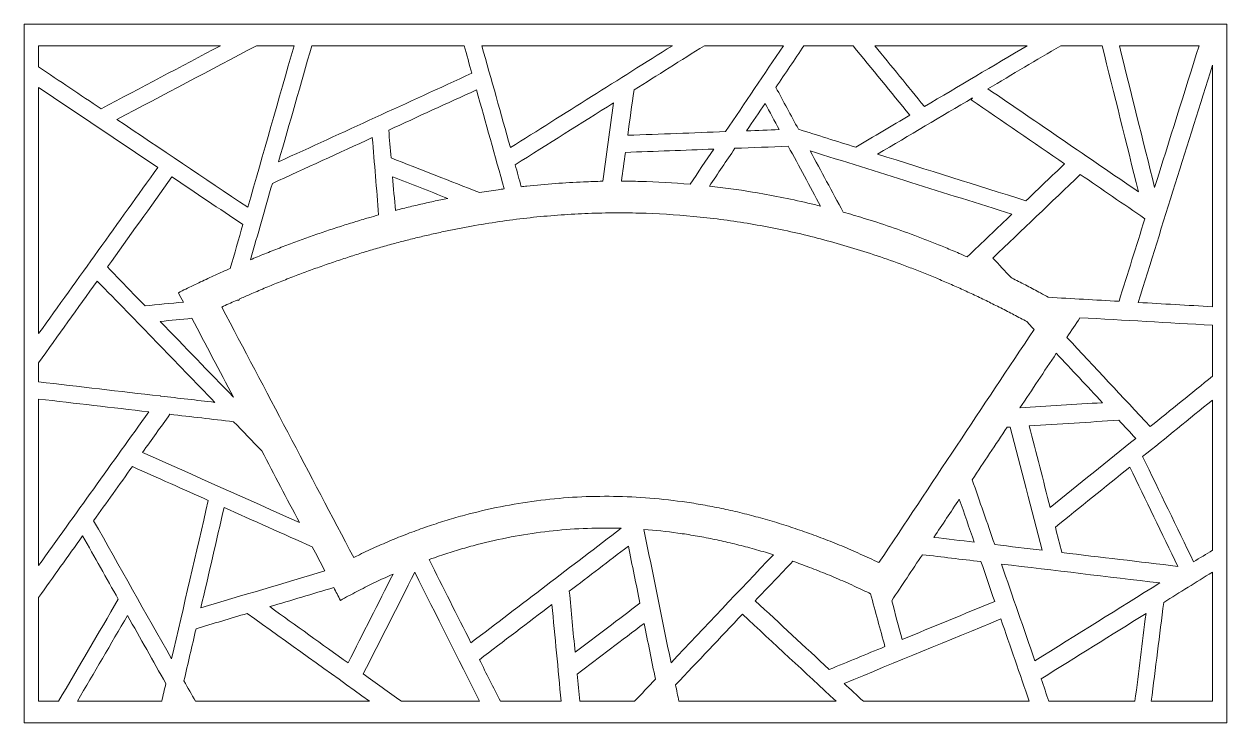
# Model space of a CAD drawing. Header units: centimetres. Extents: x 8.9 to 27.5, y -9.5 to -4.3.
# Drawn here: x 18.47 to 27.5, y -9.5 to -4.25 of the extents above; entities that cross this region are included whole.
import ezdxf

# ---------------------------------------------------------------- set-up
doc = ezdxf.new("R2010")
doc.units = ezdxf.units.CM
doc.header["$MEASUREMENT"] = 0
doc.layers.add('layer 1', color=7, linetype='Continuous')

msp = doc.modelspace()

# ---------------------------------------------------------------- linework, layer by layer
at = {"layer": 'layer 1', "color": 250, "lineweight": 9}
msp.add_open_spline([(27.49999, -4.25301), (24.48909, -4.25301), (21.47814, -4.25301), (18.46719, -4.25301), (18.46719, -4.25301), (18.46719, -6.002), (18.46719, -7.75098), (18.46719, -9.5), (18.46719, -9.5), (21.47814, -9.5), (24.48909, -9.5), (27.49999, -9.5), (27.49999, -9.5), (27.49999, -7.75098), (27.49999, -6.002), (27.49999, -4.25301)], degree=3, knots=[0, 0, 0, 0, 0.2, 0.2, 0.2, 0.2, 0.4, 0.4, 0.4, 0.4, 0.6, 0.6, 0.6, 0.6, 1, 1, 1, 1], dxfattribs=at)
at = {"layer": 'layer 1', "color": 7, "lineweight": 9}
for points, knots in [([(19.04572, -4.88939), (18.88943, -4.78447), (18.73314, -4.67954), (18.57681, -4.57462), (18.57681, -4.57462), (18.57681, -4.52154), (18.57681, -4.46846), (18.57681, -4.41539), (18.57681, -4.41539), (19.03216, -4.41539), (19.48751, -4.41539), (19.94287, -4.41539), (19.94287, -4.41539), (19.64381, -4.57338), (19.34478, -4.73139), (19.04572, -4.88939)], [0, 0, 0, 0, 0.2, 0.2, 0.2, 0.2, 0.4, 0.4, 0.4, 0.4, 0.6, 0.6, 0.6, 0.6, 1, 1, 1, 1]), ([(20.21288, -4.41539), (20.30691, -4.41539), (20.40093, -4.41539), (20.49497, -4.41539), (20.49497, -4.41539), (20.37904, -4.81987), (20.26314, -5.22435), (20.14722, -5.62885), (20.14722, -5.62885), (19.81972, -5.40899), (19.49218, -5.18907), (19.16468, -4.96922), (19.16468, -4.96922), (19.51408, -4.78462), (19.86349, -4.60002), (20.21288, -4.41539)], [0, 0, 0, 0, 0.2, 0.2, 0.2, 0.2, 0.4, 0.4, 0.4, 0.4, 0.6, 0.6, 0.6, 0.6, 1, 1, 1, 1]), ([(21.77229, -4.41539), (21.79152, -4.48428), (21.81077, -4.55318), (21.83004, -4.62209), (21.83004, -4.62209), (21.34609, -4.8439), (20.86215, -5.0657), (20.3782, -5.28751), (20.3782, -5.28751), (20.46149, -4.99678), (20.5448, -4.70608), (20.6281, -4.41539), (20.6281, -4.41539), (21.00949, -4.41539), (21.39088, -4.41539), (21.77229, -4.41539)], [0, 0, 0, 0, 0.2, 0.2, 0.2, 0.2, 0.4, 0.4, 0.4, 0.4, 0.6, 0.6, 0.6, 0.6, 1, 1, 1, 1]), ([(23.33557, -4.41539), (22.93004, -4.67053), (22.52446, -4.92566), (22.11894, -5.18081), (22.11894, -5.18081), (22.04768, -4.92566), (21.97638, -4.67053), (21.90512, -4.41539), (21.90512, -4.41539), (22.38193, -4.41539), (22.85875, -4.41539), (23.33557, -4.41539)], [0, 0, 0, 0, 0.25, 0.25, 0.25, 0.25, 0.5, 0.5, 0.5, 0.5, 1, 1, 1, 1]), ([(24.16956, -4.41539), (24.02464, -4.63049), (23.87974, -4.84557), (23.73482, -5.06067), (23.73482, -5.06067), (23.49005, -5.06983), (23.24529, -5.079), (23.00052, -5.08816), (23.00052, -5.08816), (23.01615, -4.97473), (23.03178, -4.86127), (23.04742, -4.74786), (23.04742, -4.74786), (23.22358, -4.63704), (23.39973, -4.52622), (23.57588, -4.41539), (23.57588, -4.41539), (23.77379, -4.41539), (23.97166, -4.41539), (24.16956, -4.41539)], [0, 0, 0, 0, 0.1666667, 0.1666667, 0.1666667, 0.1666667, 0.3333333, 0.3333333, 0.3333333, 0.3333333, 0.5, 0.5, 0.5, 0.5, 0.6666667, 0.6666667, 0.6666667, 0.6666667, 1, 1, 1, 1]), ([(25.11859, -4.9373), (24.98319, -5.01744), (24.84773, -5.09761), (24.71232, -5.17773), (24.71232, -5.17773), (24.56893, -5.13268), (24.42558, -5.08759), (24.2822, -5.04255), (24.2822, -5.04255), (24.22573, -4.93796), (24.16923, -4.83333), (24.11275, -4.7287), (24.11275, -4.7287), (24.1831, -4.62428), (24.25346, -4.51981), (24.32382, -4.41539), (24.32382, -4.41539), (24.44677, -4.41539), (24.56975, -4.41539), (24.69272, -4.41539), (24.69272, -4.41539), (24.83467, -4.58936), (24.97665, -4.76332), (25.11859, -4.9373)], [0, 0, 0, 0, 0.1428571, 0.1428571, 0.1428571, 0.1428571, 0.2857143, 0.2857143, 0.2857143, 0.2857143, 0.4285714, 0.4285714, 0.4285714, 0.4285714, 0.5714286, 0.5714286, 0.5714286, 0.5714286, 0.7142857, 0.7142857, 0.7142857, 0.7142857, 1, 1, 1, 1]), ([(24.8554, -4.41539), (25.23715, -4.41539), (25.61891, -4.41539), (26.00066, -4.41539), (26.00066, -4.41539), (25.74322, -4.56773), (25.48576, -4.72007), (25.22832, -4.87238), (25.22832, -4.87238), (25.104, -4.72007), (24.97971, -4.56773), (24.8554, -4.41539)], [0, 0, 0, 0, 0.25, 0.25, 0.25, 0.25, 0.5, 0.5, 0.5, 0.5, 1, 1, 1, 1]), ([(26.83577, -5.51233), (26.4589, -5.25456), (26.08201, -4.99678), (25.70514, -4.73898), (25.70514, -4.73898), (25.88745, -4.63111), (26.06973, -4.52325), (26.25204, -4.41539), (26.25204, -4.41539), (26.35552, -4.41539), (26.45904, -4.41539), (26.56255, -4.41539), (26.56255, -4.41539), (26.65362, -4.78102), (26.74467, -5.14669), (26.83577, -5.51233)], [0, 0, 0, 0, 0.2, 0.2, 0.2, 0.2, 0.4, 0.4, 0.4, 0.4, 0.6, 0.6, 0.6, 0.6, 1, 1, 1, 1]), ([(26.69198, -4.41539), (26.8915, -4.41539), (27.09102, -4.41539), (27.29054, -4.41539), (27.29054, -4.41539), (27.17941, -4.77028), (27.06829, -5.12522), (26.95712, -5.48011), (26.95712, -5.48011), (26.86877, -5.12522), (26.78038, -4.77028), (26.69198, -4.41539)], [0, 0, 0, 0, 0.25, 0.25, 0.25, 0.25, 0.5, 0.5, 0.5, 0.5, 1, 1, 1, 1]), ([(27.3904, -6.3748), (27.20464, -6.36414), (27.01884, -6.35348), (26.83307, -6.34283), (26.83307, -6.34283), (27.01884, -5.74945), (27.20464, -5.15612), (27.3904, -4.56279), (27.3904, -4.56279), (27.3904, -5.1668), (27.3904, -5.7708), (27.3904, -6.3748)], [0, 0, 0, 0, 0.25, 0.25, 0.25, 0.25, 0.5, 0.5, 0.5, 0.5, 1, 1, 1, 1]), ([(18.57681, -4.72875), (18.87502, -4.92897), (19.17327, -5.12917), (19.47149, -5.32938), (19.47149, -5.32938), (19.17327, -5.74538), (18.87502, -6.16134), (18.57681, -6.5773), (18.57681, -6.5773), (18.57681, -5.96112), (18.57681, -5.34496), (18.57681, -4.72875)], [0, 0, 0, 0, 0.25, 0.25, 0.25, 0.25, 0.5, 0.5, 0.5, 0.5, 1, 1, 1, 1]), ([(21.88791, -5.51826), (21.66625, -5.43135), (21.44463, -5.34442), (21.22301, -5.2575), (21.22301, -5.2575), (21.21725, -5.18798), (21.21153, -5.11847), (21.20577, -5.04895), (21.20577, -5.04895), (21.42548, -4.94829), (21.64519, -4.84759), (21.8649, -4.74691), (21.8649, -4.74691), (21.93414, -4.9948), (22.0034, -5.24273), (22.07265, -5.49065), (22.07265, -5.49065), (22.05771, -5.49268), (22.04275, -5.49472), (22.02782, -5.49687), (22.02782, -5.49687), (21.98111, -5.50353), (21.93446, -5.51066), (21.88791, -5.51826)], [0, 0, 0, 0, 0.1428571, 0.1428571, 0.1428571, 0.1428571, 0.2857143, 0.2857143, 0.2857143, 0.2857143, 0.4285714, 0.4285714, 0.4285714, 0.4285714, 0.5714286, 0.5714286, 0.5714286, 0.5714286, 0.7142857, 0.7142857, 0.7142857, 0.7142857, 1, 1, 1, 1]), ([(22.20101, -5.47456), (22.18564, -5.41951), (22.17023, -5.36446), (22.15488, -5.3094), (22.15488, -5.3094), (22.40104, -5.15452), (22.64721, -4.99965), (22.8934, -4.84474), (22.8934, -4.84474), (22.86636, -5.04095), (22.83927, -5.23715), (22.81223, -5.43335), (22.81223, -5.43335), (22.76443, -5.43427), (22.71665, -5.43572), (22.66888, -5.43775), (22.66888, -5.43775), (22.59788, -5.44069), (22.52695, -5.44488), (22.45612, -5.45022), (22.45612, -5.45022), (22.3845, -5.45564), (22.31298, -5.46225), (22.2416, -5.47001), (22.2416, -5.47001), (22.22805, -5.47148), (22.21451, -5.47301), (22.20101, -5.47456)], [0, 0, 0, 0, 0.125, 0.125, 0.125, 0.125, 0.25, 0.25, 0.25, 0.25, 0.375, 0.375, 0.375, 0.375, 0.5, 0.5, 0.5, 0.5, 0.625, 0.625, 0.625, 0.625, 0.75, 0.75, 0.75, 0.75, 1, 1, 1, 1]), ([(24.03205, -4.84847), (24.0675, -4.91417), (24.10301, -4.97988), (24.13847, -5.04554), (24.13847, -5.04554), (24.05667, -5.0486), (23.97489, -5.05168), (23.89309, -5.05474), (23.89309, -5.05474), (23.9394, -4.986), (23.98574, -4.91723), (24.03205, -4.84847)], [0, 0, 0, 0, 0.25, 0.25, 0.25, 0.25, 0.5, 0.5, 0.5, 0.5, 1, 1, 1, 1]), ([(26.28115, -5.30182), (26.1844, -5.39443), (26.08764, -5.487), (25.99087, -5.57956), (25.99087, -5.57956), (25.61939, -5.46282), (25.24793, -5.34606), (24.87645, -5.22934), (24.87645, -5.22934), (25.11449, -5.08849), (25.35251, -4.94766), (25.59051, -4.80681), (25.59051, -4.80681), (25.58691, -4.81187), (25.58335, -4.81697), (25.57977, -4.82203), (25.57977, -4.82203), (25.81354, -4.98199), (26.04737, -5.14193), (26.28115, -5.30182)], [0, 0, 0, 0, 0.1666667, 0.1666667, 0.1666667, 0.1666667, 0.3333333, 0.3333333, 0.3333333, 0.3333333, 0.5, 0.5, 0.5, 0.5, 0.6666667, 0.6666667, 0.6666667, 0.6666667, 1, 1, 1, 1]), ([(20.16774, -6.02193), (20.22241, -5.83116), (20.27708, -5.64035), (20.33177, -5.44956), (20.33177, -5.44956), (20.58188, -5.33493), (20.832, -5.22028), (21.0821, -5.10566), (21.0821, -5.10566), (21.0981, -5.29909), (21.11406, -5.49252), (21.13003, -5.68598), (21.13003, -5.68598), (21.10471, -5.69302), (21.07944, -5.7002), (21.05421, -5.7075), (21.05421, -5.7075), (21.01773, -5.71806), (20.98134, -5.72889), (20.94501, -5.74), (20.94501, -5.74), (20.90867, -5.75112), (20.87246, -5.76251), (20.83631, -5.77412), (20.83631, -5.77412), (20.79971, -5.78589), (20.76319, -5.79794), (20.72676, -5.81026), (20.72676, -5.81026), (20.69035, -5.82257), (20.65401, -5.8351), (20.61777, -5.84795), (20.61777, -5.84795), (20.58108, -5.86093), (20.54444, -5.87419), (20.50792, -5.88771), (20.50792, -5.88771), (20.47139, -5.90122), (20.43496, -5.91497), (20.39863, -5.92899), (20.39863, -5.92899), (20.36182, -5.94321), (20.32509, -5.95768), (20.28846, -5.97239), (20.28846, -5.97239), (20.25184, -5.98708), (20.21532, -6.00207), (20.17889, -6.01729), (20.17889, -6.01729), (20.17519, -6.01882), (20.17146, -6.02037), (20.16774, -6.02193)], [0, 0, 0, 0, 0.0714286, 0.0714286, 0.0714286, 0.0714286, 0.1428571, 0.1428571, 0.1428571, 0.1428571, 0.2142857, 0.2142857, 0.2142857, 0.2142857, 0.2857143, 0.2857143, 0.2857143, 0.2857143, 0.3571429, 0.3571429, 0.3571429, 0.3571429, 0.4285714, 0.4285714, 0.4285714, 0.4285714, 0.5, 0.5, 0.5, 0.5, 0.5714286, 0.5714286, 0.5714286, 0.5714286, 0.6428571, 0.6428571, 0.6428571, 0.6428571, 0.7142857, 0.7142857, 0.7142857, 0.7142857, 0.7857143, 0.7857143, 0.7857143, 0.7857143, 0.8571429, 0.8571429, 0.8571429, 0.8571429, 1, 1, 1, 1]), ([(22.95306, -5.43224), (22.96299, -5.36035), (22.97287, -5.2885), (22.98278, -5.21663), (22.98278, -5.21663), (23.20402, -5.20837), (23.42528, -5.20004), (23.64652, -5.19177), (23.64652, -5.19177), (23.58729, -5.27965), (23.52808, -5.36753), (23.46889, -5.45542), (23.46889, -5.45542), (23.34405, -5.44458), (23.21896, -5.43754), (23.09371, -5.43427), (23.09371, -5.43427), (23.04686, -5.43307), (22.99995, -5.43239), (22.95306, -5.43224)], [0, 0, 0, 0, 0.1666667, 0.1666667, 0.1666667, 0.1666667, 0.3333333, 0.3333333, 0.3333333, 0.3333333, 0.5, 0.5, 0.5, 0.5, 0.6666667, 0.6666667, 0.6666667, 0.6666667, 1, 1, 1, 1]), ([(23.61355, -5.46975), (23.67728, -5.3751), (23.74103, -5.2805), (23.80476, -5.18584), (23.80476, -5.18584), (23.93856, -5.18085), (24.07234, -5.17584), (24.20611, -5.17081), (24.20611, -5.17081), (24.28699, -5.32064), (24.36788, -5.47041), (24.44876, -5.62019), (24.44876, -5.62019), (24.41709, -5.61226), (24.38534, -5.60456), (24.35353, -5.5971), (24.35353, -5.5971), (24.28419, -5.58086), (24.21458, -5.56577), (24.14469, -5.55187), (24.14469, -5.55187), (24.0754, -5.53807), (24.00581, -5.52542), (23.93604, -5.51398), (23.93604, -5.51398), (23.82893, -5.4964), (23.72141, -5.48166), (23.61355, -5.46975)], [0, 0, 0, 0, 0.125, 0.125, 0.125, 0.125, 0.25, 0.25, 0.25, 0.25, 0.375, 0.375, 0.375, 0.375, 0.5, 0.5, 0.5, 0.5, 0.625, 0.625, 0.625, 0.625, 0.75, 0.75, 0.75, 0.75, 1, 1, 1, 1]), ([(24.6184, -5.66516), (24.5354, -5.51146), (24.45241, -5.35778), (24.36941, -5.20406), (24.36941, -5.20406), (24.87475, -5.36287), (25.38005, -5.52169), (25.88538, -5.6805), (25.88538, -5.6805), (25.77362, -5.78742), (25.66189, -5.8943), (25.55013, -6.0012), (25.55013, -6.0012), (25.52974, -5.99218), (25.50929, -5.98322), (25.48877, -5.97435), (25.48877, -5.97435), (25.45483, -5.95971), (25.42076, -5.94528), (25.38656, -5.93114), (25.38656, -5.93114), (25.35239, -5.91701), (25.31811, -5.90316), (25.28374, -5.88957), (25.28374, -5.88957), (25.24965, -5.87609), (25.21547, -5.86284), (25.18119, -5.8499), (25.18119, -5.8499), (25.11265, -5.82406), (25.04372, -5.79928), (24.97437, -5.77562), (24.97437, -5.77562), (24.90614, -5.75232), (24.83755, -5.73016), (24.76861, -5.7091), (24.76861, -5.7091), (24.71872, -5.69385), (24.66864, -5.67923), (24.6184, -5.66516)], [0, 0, 0, 0, 0.0909091, 0.0909091, 0.0909091, 0.0909091, 0.1818182, 0.1818182, 0.1818182, 0.1818182, 0.2727273, 0.2727273, 0.2727273, 0.2727273, 0.3636364, 0.3636364, 0.3636364, 0.3636364, 0.4545455, 0.4545455, 0.4545455, 0.4545455, 0.5454545, 0.5454545, 0.5454545, 0.5454545, 0.6363636, 0.6363636, 0.6363636, 0.6363636, 0.7272727, 0.7272727, 0.7272727, 0.7272727, 0.8181818, 0.8181818, 0.8181818, 0.8181818, 1, 1, 1, 1]), ([(19.66346, -6.34051), (19.56751, -6.3498), (19.47154, -6.35908), (19.37561, -6.3684), (19.37561, -6.3684), (19.28146, -6.27117), (19.18732, -6.17394), (19.09314, -6.07672), (19.09314, -6.07672), (19.25472, -5.8514), (19.41625, -5.62607), (19.57779, -5.40073), (19.57779, -5.40073), (19.75526, -5.51988), (19.9327, -5.63901), (20.11019, -5.75812), (20.11019, -5.75812), (20.07873, -5.86781), (20.04731, -5.9775), (20.01589, -6.08719), (20.01589, -6.08719), (19.99672, -6.09564), (19.97761, -6.10415), (19.95852, -6.11272), (19.95852, -6.11272), (19.92146, -6.12938), (19.88451, -6.14626), (19.8477, -6.16337), (19.8477, -6.16337), (19.82928, -6.17193), (19.81089, -6.18053), (19.79252, -6.18921), (19.79252, -6.18921), (19.77404, -6.19796), (19.75556, -6.20677), (19.73711, -6.21564), (19.73711, -6.21564), (19.71869, -6.22451), (19.70028, -6.2334), (19.68188, -6.24239), (19.68188, -6.24239), (19.66336, -6.25143), (19.64486, -6.26051), (19.62641, -6.26967), (19.62641, -6.26967), (19.62632, -6.26967), (19.62622, -6.26967), (19.62613, -6.26967), (19.62613, -6.26967), (19.6386, -6.29327), (19.65103, -6.31688), (19.66346, -6.34051)], [0, 0, 0, 0, 0.0714286, 0.0714286, 0.0714286, 0.0714286, 0.1428571, 0.1428571, 0.1428571, 0.1428571, 0.2142857, 0.2142857, 0.2142857, 0.2142857, 0.2857143, 0.2857143, 0.2857143, 0.2857143, 0.3571429, 0.3571429, 0.3571429, 0.3571429, 0.4285714, 0.4285714, 0.4285714, 0.4285714, 0.5, 0.5, 0.5, 0.5, 0.5714286, 0.5714286, 0.5714286, 0.5714286, 0.6428571, 0.6428571, 0.6428571, 0.6428571, 0.7142857, 0.7142857, 0.7142857, 0.7142857, 0.7857143, 0.7857143, 0.7857143, 0.7857143, 0.8571429, 0.8571429, 0.8571429, 0.8571429, 1, 1, 1, 1]), ([(21.25559, -5.65222), (21.24864, -5.56799), (21.2417, -5.48373), (21.23474, -5.39949), (21.23474, -5.39949), (21.37267, -5.45363), (21.51062, -5.50772), (21.64858, -5.56182), (21.64858, -5.56182), (21.63105, -5.56535), (21.61353, -5.56891), (21.59603, -5.57253), (21.59603, -5.57253), (21.56004, -5.58006), (21.5241, -5.58782), (21.48817, -5.5959), (21.48817, -5.5959), (21.45193, -5.60406), (21.41575, -5.61244), (21.37965, -5.62115), (21.37965, -5.62115), (21.34353, -5.62986), (21.30746, -5.63885), (21.27149, -5.64809), (21.27149, -5.64809), (21.2662, -5.64946), (21.2609, -5.65083), (21.25559, -5.65222)], [0, 0, 0, 0, 0.125, 0.125, 0.125, 0.125, 0.25, 0.25, 0.25, 0.25, 0.375, 0.375, 0.375, 0.375, 0.5, 0.5, 0.5, 0.5, 0.625, 0.625, 0.625, 0.625, 0.75, 0.75, 0.75, 0.75, 1, 1, 1, 1]), ([(25.87866, -6.15638), (25.83317, -6.10769), (25.78768, -6.05899), (25.7422, -6.01028), (25.7422, -6.01028), (25.961, -5.80093), (26.17984, -5.59159), (26.39868, -5.38221), (26.39868, -5.38221), (26.5604, -5.49287), (26.72215, -5.60352), (26.88386, -5.71413), (26.88386, -5.71413), (26.81911, -5.92095), (26.75435, -6.12776), (26.6896, -6.33455), (26.6896, -6.33455), (26.51259, -6.32439), (26.33557, -6.31424), (26.15857, -6.30405), (26.15857, -6.30405), (26.13917, -6.29334), (26.11976, -6.28268), (26.10027, -6.27212), (26.10027, -6.27212), (26.06666, -6.25388), (26.03292, -6.23588), (25.99905, -6.21815), (25.99905, -6.21815), (25.96517, -6.20043), (25.93118, -6.18292), (25.89706, -6.16567), (25.89706, -6.16567), (25.89092, -6.16255), (25.8848, -6.15951), (25.87866, -6.15638)], [0, 0, 0, 0, 0.1, 0.1, 0.1, 0.1, 0.2, 0.2, 0.2, 0.2, 0.3, 0.3, 0.3, 0.3, 0.4, 0.4, 0.4, 0.4, 0.5, 0.5, 0.5, 0.5, 0.6, 0.6, 0.6, 0.6, 0.7, 0.7, 0.7, 0.7, 0.8, 0.8, 0.8, 0.8, 1, 1, 1, 1]), ([(20.06762, -6.32481), (20.07172, -6.32601), (20.07582, -6.32721), (20.07993, -6.32841), (20.07993, -6.32841), (20.0809, -6.32493), (20.08191, -6.32149), (20.08288, -6.31801), (20.08288, -6.31801), (20.10958, -6.30615), (20.1363, -6.29441), (20.16308, -6.28278), (20.16308, -6.28278), (20.19883, -6.26727), (20.23469, -6.25206), (20.27063, -6.23703), (20.27063, -6.23703), (20.30607, -6.22222), (20.3416, -6.20766), (20.37724, -6.19339), (20.37724, -6.19339), (20.41282, -6.17906), (20.44856, -6.16501), (20.48436, -6.15118), (20.48436, -6.15118), (20.51968, -6.13758), (20.55505, -6.12421), (20.59054, -6.11107), (20.59054, -6.11107), (20.62601, -6.09795), (20.66159, -6.0851), (20.69724, -6.07246), (20.69724, -6.07246), (20.7324, -6.05999), (20.76766, -6.04784), (20.80299, -6.03586), (20.80299, -6.03586), (20.83835, -6.02393), (20.87377, -6.01226), (20.90928, -6.00082), (20.90928, -6.00082), (20.94431, -5.98955), (20.97946, -5.97853), (21.01464, -5.96775), (21.01464, -5.96775), (21.04985, -5.95698), (21.0851, -5.94648), (21.12046, -5.93624), (21.12046, -5.93624), (21.1554, -5.92613), (21.19038, -5.91628), (21.22546, -5.90669), (21.22546, -5.90669), (21.2605, -5.89711), (21.29564, -5.88777), (21.33084, -5.87872), (21.33084, -5.87872), (21.36563, -5.86979), (21.40051, -5.8611), (21.43543, -5.85267), (21.43543, -5.85267), (21.47035, -5.84427), (21.50535, -5.83613), (21.54039, -5.82829), (21.54039, -5.82829), (21.57508, -5.82043), (21.60979, -5.81295), (21.6446, -5.8057), (21.6446, -5.8057), (21.67936, -5.79845), (21.71423, -5.79149), (21.74913, -5.7848), (21.74913, -5.7848), (21.78369, -5.77817), (21.8183, -5.77183), (21.85297, -5.76574), (21.85297, -5.76574), (21.92225, -5.75358), (21.99172, -5.74256), (22.06136, -5.73265), (22.06136, -5.73265), (22.12989, -5.72291), (22.19858, -5.71429), (22.26739, -5.70676), (22.26739, -5.70676), (22.33618, -5.69926), (22.40507, -5.6929), (22.47405, -5.68768), (22.47405, -5.68768), (22.54223, -5.68253), (22.61052, -5.67855), (22.67884, -5.67566), (22.67884, -5.67566), (22.74715, -5.67283), (22.8155, -5.67109), (22.88384, -5.67055), (22.88384, -5.67055), (22.95176, -5.67001), (23.01966, -5.6706), (23.08753, -5.67234), (23.08753, -5.67234), (23.22313, -5.67587), (23.35852, -5.68403), (23.49355, -5.69679), (23.49355, -5.69679), (23.62876, -5.70961), (23.76346, -5.72701), (23.89749, -5.74899), (23.89749, -5.74899), (23.9646, -5.75998), (24.03151, -5.77214), (24.09821, -5.78544), (24.09821, -5.78544), (24.16546, -5.79881), (24.23245, -5.81333), (24.29919, -5.829), (24.29919, -5.829), (24.366, -5.84463), (24.4325, -5.86141), (24.49871, -5.87925), (24.49871, -5.87925), (24.56582, -5.89736), (24.63257, -5.91655), (24.69902, -5.93683), (24.69902, -5.93683), (24.76551, -5.95714), (24.83164, -5.97856), (24.89742, -6.00099), (24.89742, -6.00099), (24.96437, -6.02384), (25.03092, -6.04777), (25.09708, -6.07272), (25.09708, -6.07272), (25.13023, -6.08521), (25.16323, -6.09799), (25.19611, -6.11101), (25.19611, -6.11101), (25.22936, -6.12416), (25.26249, -6.13758), (25.29553, -6.15123), (25.29553, -6.15123), (25.32857, -6.1649), (25.36152, -6.17881), (25.39435, -6.19299), (25.39435, -6.19299), (25.42754, -6.20735), (25.4606, -6.22192), (25.49355, -6.23679), (25.49355, -6.23679), (25.52656, -6.2516), (25.55942, -6.2667), (25.59216, -6.28207), (25.59216, -6.28207), (25.62529, -6.2976), (25.65833, -6.31335), (25.69125, -6.3294), (25.69125, -6.3294), (25.72413, -6.34542), (25.75694, -6.36169), (25.78962, -6.37823), (25.78962, -6.37823), (25.82271, -6.39494), (25.85569, -6.41189), (25.88852, -6.42911), (25.88852, -6.42911), (25.92137, -6.44634), (25.95411, -6.46377), (25.9867, -6.48143), (25.9867, -6.48143), (25.99002, -6.48326), (25.99338, -6.4851), (25.99672, -6.48689), (25.99672, -6.48689), (26.01501, -6.50647), (26.03334, -6.5261), (26.05165, -6.54572), (26.05165, -6.54572), (25.66342, -7.12933), (25.27516, -7.71297), (24.88694, -8.29661), (24.88694, -8.29661), (24.88084, -8.29367), (24.87471, -8.2908), (24.86861, -8.2879), (24.86861, -8.2879), (24.84545, -8.27693), (24.82225, -8.26611), (24.799, -8.25545), (24.799, -8.25545), (24.7757, -8.24479), (24.75233, -8.23427), (24.72891, -8.22391), (24.72891, -8.22391), (24.70582, -8.2137), (24.6826, -8.2036), (24.65935, -8.19368), (24.65935, -8.19368), (24.63612, -8.18374), (24.61279, -8.17398), (24.58938, -8.16433), (24.58938, -8.16433), (24.56629, -8.15487), (24.54311, -8.14552), (24.51989, -8.1363), (24.51989, -8.1363), (24.49666, -8.12714), (24.47334, -8.11808), (24.44999, -8.10923), (24.44999, -8.10923), (24.42691, -8.10045), (24.40377, -8.09186), (24.38056, -8.0834), (24.38056, -8.0834), (24.35734, -8.07495), (24.33406, -8.06662), (24.31076, -8.0585), (24.31076, -8.0585), (24.2877, -8.05049), (24.26457, -8.04259), (24.24139, -8.03491), (24.24139, -8.03491), (24.21821, -8.0272), (24.19496, -8.01966), (24.17166, -8.01228), (24.17166, -8.01228), (24.14859, -8.00498), (24.1255, -7.99785), (24.10235, -7.99091), (24.10235, -7.99091), (24.07919, -7.98396), (24.05597, -7.97712), (24.03271, -7.97053), (24.03271, -7.97053), (24.00967, -7.96394), (23.98661, -7.9576), (23.96348, -7.95137), (23.96348, -7.95137), (23.91721, -7.93897), (23.87075, -7.92722), (23.82411, -7.91621), (23.82411, -7.91621), (23.77831, -7.90536), (23.73237, -7.89524), (23.68623, -7.88583), (23.68623, -7.88583), (23.64008, -7.87642), (23.59379, -7.86775), (23.54737, -7.85977), (23.54737, -7.85977), (23.5016, -7.85192), (23.45574, -7.84485), (23.40977, -7.83845), (23.40977, -7.83845), (23.31781, -7.82572), (23.22546, -7.81598), (23.13285, -7.80923), (23.13285, -7.80923), (23.04194, -7.80264), (22.95089, -7.79908), (22.85974, -7.79854), (22.85974, -7.79854), (22.76853, -7.798), (22.67735, -7.80057), (22.58635, -7.80621), (22.58635, -7.80621), (22.49556, -7.81184), (22.40505, -7.8205), (22.31486, -7.83227), (22.31486, -7.83227), (22.2247, -7.84401), (22.13499, -7.85876), (22.04582, -7.87655), (22.04582, -7.87655), (21.95548, -7.89458), (21.86577, -7.91557), (21.77683, -7.93956), (21.77683, -7.93956), (21.73235, -7.95154), (21.68809, -7.96424), (21.64403, -7.97766), (21.64403, -7.97766), (21.59942, -7.99126), (21.55503, -8.00557), (21.51088, -8.0206), (21.51088, -8.0206), (21.46678, -8.0356), (21.42291, -8.05129), (21.3793, -8.0677), (21.3793, -8.0677), (21.33499, -8.08436), (21.29096, -8.10173), (21.24719, -8.11976), (21.24719, -8.11976), (21.22534, -8.12875), (21.20353, -8.13792), (21.18178, -8.14726), (21.18178, -8.14726), (21.15985, -8.15673), (21.13803, -8.16631), (21.11622, -8.17607), (21.11622, -8.17607), (21.09443, -8.18584), (21.07275, -8.19572), (21.05113, -8.20586), (21.05113, -8.20586), (21.02929, -8.21603), (21.00754, -8.22634), (20.98586, -8.23688), (20.98586, -8.23688), (20.97142, -8.24383), (20.95704, -8.25089), (20.9427, -8.25802), (20.9427, -8.25802), (20.6125, -7.63117), (20.28228, -7.0043), (19.95209, -6.37746), (19.95209, -6.37746), (19.98665, -6.36145), (20.02131, -6.34561), (20.05609, -6.32999), (20.05609, -6.32999), (20.05991, -6.32827), (20.06376, -6.32651), (20.06762, -6.32481)], [0, 0, 0, 0, 0.0121951, 0.0121951, 0.0121951, 0.0121951, 0.0243902, 0.0243902, 0.0243902, 0.0243902, 0.0365854, 0.0365854, 0.0365854, 0.0365854, 0.0487805, 0.0487805, 0.0487805, 0.0487805, 0.0609756, 0.0609756, 0.0609756, 0.0609756, 0.0731707, 0.0731707, 0.0731707, 0.0731707, 0.0853659, 0.0853659, 0.0853659, 0.0853659, 0.097561, 0.097561, 0.097561, 0.097561, 0.1097561, 0.1097561, 0.1097561, 0.1097561, 0.1219512, 0.1219512, 0.1219512, 0.1219512, 0.1341463, 0.1341463, 0.1341463, 0.1341463, 0.1463415, 0.1463415, 0.1463415, 0.1463415, 0.1585366, 0.1585366, 0.1585366, 0.1585366, 0.1707317, 0.1707317, 0.1707317, 0.1707317, 0.1829268, 0.1829268, 0.1829268, 0.1829268, 0.195122, 0.195122, 0.195122, 0.195122, 0.2073171, 0.2073171, 0.2073171, 0.2073171, 0.2195122, 0.2195122, 0.2195122, 0.2195122, 0.2317073, 0.2317073, 0.2317073, 0.2317073, 0.2439024, 0.2439024, 0.2439024, 0.2439024, 0.2560976, 0.2560976, 0.2560976, 0.2560976, 0.2682927, 0.2682927, 0.2682927, 0.2682927, 0.2804878, 0.2804878, 0.2804878, 0.2804878, 0.2926829, 0.2926829, 0.2926829, 0.2926829, 0.304878, 0.304878, 0.304878, 0.304878, 0.3170732, 0.3170732, 0.3170732, 0.3170732, 0.3292683, 0.3292683, 0.3292683, 0.3292683, 0.3414634, 0.3414634, 0.3414634, 0.3414634, 0.3536585, 0.3536585, 0.3536585, 0.3536585, 0.3658537, 0.3658537, 0.3658537, 0.3658537, 0.3780488, 0.3780488, 0.3780488, 0.3780488, 0.3902439, 0.3902439, 0.3902439, 0.3902439, 0.402439, 0.402439, 0.402439, 0.402439, 0.4146341, 0.4146341, 0.4146341, 0.4146341, 0.4268293, 0.4268293, 0.4268293, 0.4268293, 0.4390244, 0.4390244, 0.4390244, 0.4390244, 0.4512195, 0.4512195, 0.4512195, 0.4512195, 0.4634146, 0.4634146, 0.4634146, 0.4634146, 0.4756098, 0.4756098, 0.4756098, 0.4756098, 0.4878049, 0.4878049, 0.4878049, 0.4878049, 0.5, 0.5, 0.5, 0.5, 0.5121951, 0.5121951, 0.5121951, 0.5121951, 0.5243902, 0.5243902, 0.5243902, 0.5243902, 0.5365854, 0.5365854, 0.5365854, 0.5365854, 0.5487805, 0.5487805, 0.5487805, 0.5487805, 0.5609756, 0.5609756, 0.5609756, 0.5609756, 0.5731707, 0.5731707, 0.5731707, 0.5731707, 0.5853659, 0.5853659, 0.5853659, 0.5853659, 0.597561, 0.597561, 0.597561, 0.597561, 0.6097561, 0.6097561, 0.6097561, 0.6097561, 0.6219512, 0.6219512, 0.6219512, 0.6219512, 0.6341463, 0.6341463, 0.6341463, 0.6341463, 0.6463415, 0.6463415, 0.6463415, 0.6463415, 0.6585366, 0.6585366, 0.6585366, 0.6585366, 0.6707317, 0.6707317, 0.6707317, 0.6707317, 0.6829268, 0.6829268, 0.6829268, 0.6829268, 0.695122, 0.695122, 0.695122, 0.695122, 0.7073171, 0.7073171, 0.7073171, 0.7073171, 0.7195122, 0.7195122, 0.7195122, 0.7195122, 0.7317073, 0.7317073, 0.7317073, 0.7317073, 0.7439024, 0.7439024, 0.7439024, 0.7439024, 0.7560976, 0.7560976, 0.7560976, 0.7560976, 0.7682927, 0.7682927, 0.7682927, 0.7682927, 0.7804878, 0.7804878, 0.7804878, 0.7804878, 0.7926829, 0.7926829, 0.7926829, 0.7926829, 0.804878, 0.804878, 0.804878, 0.804878, 0.8170732, 0.8170732, 0.8170732, 0.8170732, 0.8292683, 0.8292683, 0.8292683, 0.8292683, 0.8414634, 0.8414634, 0.8414634, 0.8414634, 0.8536585, 0.8536585, 0.8536585, 0.8536585, 0.8658537, 0.8658537, 0.8658537, 0.8658537, 0.8780488, 0.8780488, 0.8780488, 0.8780488, 0.8902439, 0.8902439, 0.8902439, 0.8902439, 0.902439, 0.902439, 0.902439, 0.902439, 0.9146341, 0.9146341, 0.9146341, 0.9146341, 0.9268293, 0.9268293, 0.9268293, 0.9268293, 0.9390244, 0.9390244, 0.9390244, 0.9390244, 0.9512195, 0.9512195, 0.9512195, 0.9512195, 0.9634146, 0.9634146, 0.9634146, 0.9634146, 0.9756098, 0.9756098, 0.9756098, 0.9756098, 1, 1, 1, 1]), ([(18.57681, -6.79694), (18.72366, -6.59211), (18.87049, -6.38727), (19.01736, -6.18245), (19.01736, -6.18245), (19.31129, -6.48599), (19.60525, -6.78955), (19.89919, -7.09305), (19.89919, -7.09305), (19.76371, -7.0773), (19.62823, -7.06154), (19.49272, -7.04582), (19.49272, -7.04582), (19.49189, -7.04516), (19.49104, -7.04456), (19.4902, -7.04391), (19.4902, -7.04391), (19.48987, -7.04438), (19.48952, -7.04489), (19.48916, -7.04541), (19.48916, -7.04541), (19.18504, -7.01002), (18.88093, -6.97465), (18.57681, -6.9393), (18.57681, -6.9393), (18.57681, -6.89186), (18.57681, -6.84441), (18.57681, -6.79694)], [0, 0, 0, 0, 0.125, 0.125, 0.125, 0.125, 0.25, 0.25, 0.25, 0.25, 0.375, 0.375, 0.375, 0.375, 0.5, 0.5, 0.5, 0.5, 0.625, 0.625, 0.625, 0.625, 0.75, 0.75, 0.75, 0.75, 1, 1, 1, 1]), ([(20.03898, -7.05337), (19.85558, -6.86402), (19.67219, -6.67468), (19.48883, -6.48531), (19.48883, -6.48531), (19.56842, -6.47761), (19.64801, -6.4699), (19.72756, -6.46222), (19.72756, -6.46222), (19.83137, -6.65925), (19.93517, -6.85634), (20.03898, -7.05337)], [0, 0, 0, 0, 0.25, 0.25, 0.25, 0.25, 0.5, 0.5, 0.5, 0.5, 1, 1, 1, 1]), ([(27.3904, -6.89771), (27.2349, -7.0236), (27.07933, -7.14951), (26.92382, -7.27541), (26.92382, -7.27541), (26.71519, -7.05205), (26.50661, -6.82872), (26.29798, -6.60535), (26.29798, -6.60535), (26.33081, -6.55601), (26.36364, -6.50666), (26.39647, -6.45737), (26.39647, -6.45737), (26.72778, -6.47636), (27.05909, -6.4954), (27.3904, -6.51445), (27.3904, -6.51445), (27.3904, -6.64216), (27.3904, -6.76995), (27.3904, -6.89771)], [0, 0, 0, 0, 0.1666667, 0.1666667, 0.1666667, 0.1666667, 0.3333333, 0.3333333, 0.3333333, 0.3333333, 0.5, 0.5, 0.5, 0.5, 0.6666667, 0.6666667, 0.6666667, 0.6666667, 1, 1, 1, 1]), ([(26.21869, -6.72456), (26.33422, -6.84825), (26.44972, -6.97192), (26.56525, -7.09559), (26.56525, -7.09559), (26.35884, -7.10858), (26.1524, -7.12154), (25.94599, -7.13447), (25.94599, -7.13447), (26.0369, -6.99783), (26.12778, -6.86119), (26.21869, -6.72456)], [0, 0, 0, 0, 0.25, 0.25, 0.25, 0.25, 0.5, 0.5, 0.5, 0.5, 1, 1, 1, 1]), ([(18.57681, -7.06817), (18.8525, -7.10022), (19.1282, -7.13227), (19.40388, -7.16431), (19.40388, -7.16431), (19.1282, -7.54889), (18.8525, -7.93342), (18.57681, -8.31796), (18.57681, -8.31796), (18.57681, -7.90138), (18.57681, -7.48476), (18.57681, -7.06817)], [0, 0, 0, 0, 0.25, 0.25, 0.25, 0.25, 0.5, 0.5, 0.5, 0.5, 1, 1, 1, 1]), ([(26.86691, -7.50075), (27.04141, -7.35949), (27.21592, -7.21824), (27.3904, -7.07697), (27.3904, -7.07697), (27.3904, -7.4525), (27.3904, -7.82801), (27.3904, -8.20354), (27.3904, -8.20354), (27.34361, -8.23269), (27.29683, -8.2618), (27.25004, -8.29094), (27.25004, -8.29094), (27.12235, -8.02757), (26.99463, -7.76416), (26.86691, -7.50075)], [0, 0, 0, 0, 0.2, 0.2, 0.2, 0.2, 0.4, 0.4, 0.4, 0.4, 0.6, 0.6, 0.6, 0.6, 1, 1, 1, 1]), ([(20.53501, -7.9951), (20.14232, -7.8197), (19.74966, -7.64432), (19.35697, -7.46893), (19.35697, -7.46893), (19.42536, -7.37354), (19.49377, -7.27814), (19.56216, -7.18275), (19.56216, -7.18275), (19.72139, -7.20125), (19.88058, -7.21977), (20.03981, -7.23827), (20.03981, -7.23827), (20.11039, -7.31114), (20.18092, -7.38399), (20.2515, -7.45683), (20.2515, -7.45683), (20.346, -7.63625), (20.44051, -7.81568), (20.53501, -7.9951)], [0, 0, 0, 0, 0.1666667, 0.1666667, 0.1666667, 0.1666667, 0.3333333, 0.3333333, 0.3333333, 0.3333333, 0.5, 0.5, 0.5, 0.5, 0.6666667, 0.6666667, 0.6666667, 0.6666667, 1, 1, 1, 1]), ([(25.58731, -7.67374), (25.67459, -7.54254), (25.76184, -7.41137), (25.8491, -7.28018), (25.8491, -7.28018), (25.85722, -7.27967), (25.86531, -7.27915), (25.87341, -7.27865), (25.87341, -7.27865), (25.95295, -7.58685), (26.03247, -7.89505), (26.11197, -8.20327), (26.11197, -8.20327), (25.99329, -8.18913), (25.87461, -8.17503), (25.75595, -8.16092), (25.75595, -8.16092), (25.69973, -7.99851), (25.64353, -7.8361), (25.58731, -7.67374)], [0, 0, 0, 0, 0.1666667, 0.1666667, 0.1666667, 0.1666667, 0.3333333, 0.3333333, 0.3333333, 0.3333333, 0.5, 0.5, 0.5, 0.5, 0.6666667, 0.6666667, 0.6666667, 0.6666667, 1, 1, 1, 1]), ([(26.01494, -7.26974), (26.23941, -7.25567), (26.46392, -7.24154), (26.6884, -7.22745), (26.6884, -7.22745), (26.73069, -7.27275), (26.77298, -7.31803), (26.81523, -7.36329), (26.81523, -7.36329), (26.60123, -7.53654), (26.3872, -7.7098), (26.1732, -7.88308), (26.1732, -7.88308), (26.12044, -7.67861), (26.0677, -7.47415), (26.01494, -7.26974)], [0, 0, 0, 0, 0.2, 0.2, 0.2, 0.2, 0.4, 0.4, 0.4, 0.4, 0.6, 0.6, 0.6, 0.6, 1, 1, 1, 1]), ([(18.98947, -7.98156), (19.08659, -7.84605), (19.18372, -7.7106), (19.28084, -7.57513), (19.28084, -7.57513), (19.47071, -7.65993), (19.66054, -7.74472), (19.85039, -7.82951), (19.85039, -7.82951), (19.75853, -8.2261), (19.66663, -8.62274), (19.57476, -9.01935), (19.57476, -9.01935), (19.37964, -8.67343), (19.18456, -8.32746), (18.98947, -7.98156)], [0, 0, 0, 0, 0.2, 0.2, 0.2, 0.2, 0.4, 0.4, 0.4, 0.4, 0.6, 0.6, 0.6, 0.6, 1, 1, 1, 1]), ([(27.13124, -8.3245), (26.84097, -8.28997), (26.55066, -8.25545), (26.26035, -8.22092), (26.26035, -8.22092), (26.24406, -8.15774), (26.22776, -8.09453), (26.21145, -8.03134), (26.21145, -8.03134), (26.3976, -7.88068), (26.58377, -7.72996), (26.76992, -7.57928), (26.76992, -7.57928), (26.89037, -7.82767), (27.0108, -8.07608), (27.13124, -8.3245)], [0, 0, 0, 0, 0.2, 0.2, 0.2, 0.2, 0.4, 0.4, 0.4, 0.4, 0.6, 0.6, 0.6, 0.6, 1, 1, 1, 1]), ([(25.60211, -8.14261), (25.50119, -8.1306), (25.40028, -8.11862), (25.29937, -8.10662), (25.29937, -8.10662), (25.36301, -8.01091), (25.42664, -7.91524), (25.49028, -7.81958), (25.49028, -7.81958), (25.52755, -7.92725), (25.56485, -8.03494), (25.60211, -8.14261)], [0, 0, 0, 0, 0.25, 0.25, 0.25, 0.25, 0.5, 0.5, 0.5, 0.5, 1, 1, 1, 1]), ([(20.72607, -8.35784), (20.41567, -8.45069), (20.10526, -8.54348), (19.79484, -8.63634), (19.79484, -8.63634), (19.85306, -8.38512), (19.91122, -8.1339), (19.96946, -7.88268), (19.96946, -7.88268), (20.19016, -7.98126), (20.41086, -8.0798), (20.63157, -8.17842), (20.63157, -8.17842), (20.66308, -8.2382), (20.69457, -8.29802), (20.72607, -8.35784)], [0, 0, 0, 0, 0.2, 0.2, 0.2, 0.2, 0.4, 0.4, 0.4, 0.4, 0.6, 0.6, 0.6, 0.6, 1, 1, 1, 1]), ([(22.95223, -8.03838), (22.57583, -8.32506), (22.19941, -8.61178), (21.82303, -8.89849), (21.82303, -8.89849), (21.71833, -8.69023), (21.61365, -8.48196), (21.50893, -8.27369), (21.50893, -8.27369), (21.53509, -8.2642), (21.56129, -8.255), (21.58762, -8.24604), (21.58762, -8.24604), (21.62935, -8.23185), (21.67128, -8.21831), (21.71346, -8.20549), (21.71346, -8.20549), (21.75504, -8.1928), (21.79681, -8.18082), (21.83878, -8.16948), (21.83878, -8.16948), (21.92265, -8.14689), (22.00723, -8.12707), (22.0924, -8.11011), (22.0924, -8.11011), (22.17632, -8.09337), (22.26076, -8.07944), (22.34562, -8.06841), (22.34562, -8.06841), (22.43044, -8.05734), (22.51563, -8.0492), (22.60103, -8.04391), (22.60103, -8.04391), (22.68674, -8.03859), (22.77252, -8.03619), (22.85836, -8.0367), (22.85836, -8.0367), (22.88966, -8.03689), (22.92096, -8.03746), (22.95223, -8.03838)], [0, 0, 0, 0, 0.0909091, 0.0909091, 0.0909091, 0.0909091, 0.1818182, 0.1818182, 0.1818182, 0.1818182, 0.2727273, 0.2727273, 0.2727273, 0.2727273, 0.3636364, 0.3636364, 0.3636364, 0.3636364, 0.4545455, 0.4545455, 0.4545455, 0.4545455, 0.5454545, 0.5454545, 0.5454545, 0.5454545, 0.6363636, 0.6363636, 0.6363636, 0.6363636, 0.7272727, 0.7272727, 0.7272727, 0.7272727, 0.8181818, 0.8181818, 0.8181818, 0.8181818, 1, 1, 1, 1]), ([(18.72655, -9.3376), (18.67663, -9.3376), (18.62672, -9.3376), (18.57681, -9.3376), (18.57681, -9.3376), (18.57681, -9.07746), (18.57681, -8.81732), (18.57681, -8.55713), (18.57681, -8.55713), (18.68695, -8.4035), (18.79708, -8.24989), (18.90722, -8.09627), (18.90722, -8.09627), (18.99646, -8.25449), (19.08568, -8.41272), (19.17492, -8.57092), (19.17492, -8.57092), (19.02545, -8.82648), (18.87599, -9.08205), (18.72655, -9.3376)], [0, 0, 0, 0, 0.1666667, 0.1666667, 0.1666667, 0.1666667, 0.3333333, 0.3333333, 0.3333333, 0.3333333, 0.5, 0.5, 0.5, 0.5, 0.6666667, 0.6666667, 0.6666667, 0.6666667, 1, 1, 1, 1]), ([(24.09374, -8.23742), (23.83767, -8.50757), (23.58164, -8.77771), (23.32561, -9.04786), (23.32561, -9.04786), (23.2576, -8.71431), (23.18961, -8.38077), (23.12162, -8.04722), (23.12162, -8.04722), (23.20705, -8.05353), (23.29224, -8.06257), (23.37706, -8.07434), (23.37706, -8.07434), (23.42051, -8.08038), (23.4639, -8.08711), (23.50711, -8.09452), (23.50711, -8.09452), (23.55109, -8.10203), (23.59494, -8.1103), (23.63864, -8.11919), (23.63864, -8.11919), (23.68234, -8.12809), (23.72593, -8.13771), (23.76932, -8.14799), (23.76932, -8.14799), (23.81363, -8.15844), (23.85774, -8.16958), (23.90172, -8.18137), (23.90172, -8.18137), (23.92368, -8.18727), (23.94562, -8.19334), (23.96753, -8.19956), (23.96753, -8.19956), (23.98965, -8.20587), (24.01174, -8.21234), (24.03379, -8.21897), (24.03379, -8.21897), (24.05382, -8.22498), (24.0738, -8.23112), (24.09374, -8.23742)], [0, 0, 0, 0, 0.0909091, 0.0909091, 0.0909091, 0.0909091, 0.1818182, 0.1818182, 0.1818182, 0.1818182, 0.2727273, 0.2727273, 0.2727273, 0.2727273, 0.3636364, 0.3636364, 0.3636364, 0.3636364, 0.4545455, 0.4545455, 0.4545455, 0.4545455, 0.5454545, 0.5454545, 0.5454545, 0.5454545, 0.6363636, 0.6363636, 0.6363636, 0.6363636, 0.7272727, 0.7272727, 0.7272727, 0.7272727, 0.8181818, 0.8181818, 0.8181818, 0.8181818, 1, 1, 1, 1]), ([(23.00504, -8.17315), (23.0341, -8.31575), (23.06317, -8.45836), (23.09223, -8.60097), (23.09223, -8.60097), (22.92989, -8.72393), (22.76756, -8.84688), (22.60522, -8.96984), (22.60522, -8.96984), (22.59066, -8.81683), (22.57614, -8.66386), (22.56161, -8.51089), (22.56161, -8.51089), (22.70943, -8.3983), (22.85722, -8.28571), (23.00504, -8.17315)], [0, 0, 0, 0, 0.2, 0.2, 0.2, 0.2, 0.4, 0.4, 0.4, 0.4, 0.6, 0.6, 0.6, 0.6, 1, 1, 1, 1]), ([(24.82443, -8.53084), (24.86011, -8.66287), (24.89581, -8.79485), (24.93147, -8.92689), (24.93147, -8.92689), (24.79205, -8.98424), (24.65262, -9.0416), (24.51318, -9.09897), (24.51318, -9.09897), (24.32816, -8.92689), (24.14316, -8.75483), (23.95814, -8.58278), (23.95814, -8.58278), (24.05196, -8.48382), (24.14575, -8.38484), (24.23953, -8.28592), (24.23953, -8.28592), (24.25942, -8.29285), (24.27928, -8.29997), (24.29907, -8.30715), (24.29907, -8.30715), (24.32124, -8.31523), (24.34334, -8.32344), (24.36543, -8.33184), (24.36543, -8.33184), (24.38777, -8.34034), (24.41005, -8.34897), (24.43227, -8.35777), (24.43227, -8.35777), (24.45451, -8.36658), (24.4767, -8.3755), (24.4988, -8.38462), (24.4988, -8.38462), (24.52122, -8.39383), (24.54356, -8.40319), (24.56587, -8.41272), (24.56587, -8.41272), (24.58816, -8.42223), (24.61039, -8.43188), (24.63256, -8.4417), (24.63256, -8.4417), (24.65504, -8.45165), (24.67745, -8.46173), (24.6998, -8.47199), (24.6998, -8.47199), (24.72216, -8.4822), (24.74445, -8.4926), (24.76668, -8.5031), (24.76668, -8.5031), (24.78598, -8.51227), (24.80523, -8.5215), (24.82443, -8.53084)], [0, 0, 0, 0, 0.0714286, 0.0714286, 0.0714286, 0.0714286, 0.1428571, 0.1428571, 0.1428571, 0.1428571, 0.2142857, 0.2142857, 0.2142857, 0.2142857, 0.2857143, 0.2857143, 0.2857143, 0.2857143, 0.3571429, 0.3571429, 0.3571429, 0.3571429, 0.4285714, 0.4285714, 0.4285714, 0.4285714, 0.5, 0.5, 0.5, 0.5, 0.5714286, 0.5714286, 0.5714286, 0.5714286, 0.6428571, 0.6428571, 0.6428571, 0.6428571, 0.7142857, 0.7142857, 0.7142857, 0.7142857, 0.7857143, 0.7857143, 0.7857143, 0.7857143, 0.8571429, 0.8571429, 0.8571429, 0.8571429, 1, 1, 1, 1]), ([(25.75612, -8.58763), (25.52452, -8.68289), (25.29295, -8.77816), (25.06138, -8.87345), (25.06138, -8.87345), (25.03514, -8.77649), (25.00897, -8.67953), (24.98273, -8.58261), (24.98273, -8.58261), (25.05944, -8.46728), (25.13616, -8.35196), (25.21284, -8.23667), (25.21284, -8.23667), (25.35948, -8.25413), (25.50614, -8.27157), (25.65275, -8.28899), (25.65275, -8.28899), (25.68723, -8.38853), (25.72168, -8.48808), (25.75612, -8.58763)], [0, 0, 0, 0, 0.1666667, 0.1666667, 0.1666667, 0.1666667, 0.3333333, 0.3333333, 0.3333333, 0.3333333, 0.5, 0.5, 0.5, 0.5, 0.6666667, 0.6666667, 0.6666667, 0.6666667, 1, 1, 1, 1]), ([(25.8066, -8.3073), (26.20325, -8.35448), (26.59987, -8.40162), (26.99651, -8.44883), (26.99651, -8.44883), (26.68363, -8.64364), (26.37077, -8.83847), (26.05787, -9.03327), (26.05787, -9.03327), (25.97413, -8.79131), (25.89035, -8.54929), (25.8066, -8.3073)], [0, 0, 0, 0, 0.25, 0.25, 0.25, 0.25, 0.5, 0.5, 0.5, 0.5, 1, 1, 1, 1]), ([(21.23852, -8.38234), (21.12577, -8.60488), (21.01304, -8.82744), (20.90029, -9.04998), (20.90029, -9.04998), (20.70421, -8.90903), (20.50813, -8.76804), (20.31207, -8.62705), (20.31207, -8.62705), (20.47214, -8.57918), (20.63218, -8.53133), (20.79225, -8.48345), (20.79225, -8.48345), (20.80917, -8.51557), (20.82605, -8.54767), (20.84299, -8.57975), (20.84299, -8.57975), (20.86347, -8.56835), (20.88404, -8.55703), (20.90472, -8.54588), (20.90472, -8.54588), (20.92512, -8.53489), (20.9456, -8.524), (20.96615, -8.51329), (20.96615, -8.51329), (20.98673, -8.50256), (21.00737, -8.49203), (21.02806, -8.48159), (21.02806, -8.48159), (21.04856, -8.4713), (21.0691, -8.46118), (21.0897, -8.45116), (21.0897, -8.45116), (21.11031, -8.4412), (21.13102, -8.43134), (21.1518, -8.42165), (21.1518, -8.42165), (21.17232, -8.41211), (21.19292, -8.40266), (21.21363, -8.39338), (21.21363, -8.39338), (21.22193, -8.38968), (21.23022, -8.38599), (21.23852, -8.38234)], [0, 0, 0, 0, 0.0833333, 0.0833333, 0.0833333, 0.0833333, 0.1666667, 0.1666667, 0.1666667, 0.1666667, 0.25, 0.25, 0.25, 0.25, 0.3333333, 0.3333333, 0.3333333, 0.3333333, 0.4166667, 0.4166667, 0.4166667, 0.4166667, 0.5, 0.5, 0.5, 0.5, 0.5833333, 0.5833333, 0.5833333, 0.5833333, 0.6666667, 0.6666667, 0.6666667, 0.6666667, 0.75, 0.75, 0.75, 0.75, 0.8333333, 0.8333333, 0.8333333, 0.8333333, 1, 1, 1, 1]), ([(21.30034, -9.3376), (21.20508, -9.26914), (21.1098, -9.20062), (21.01453, -9.13213), (21.01453, -9.13213), (21.14335, -8.87776), (21.27222, -8.62345), (21.40105, -8.36909), (21.40105, -8.36909), (21.56333, -8.69193), (21.72562, -9.01477), (21.88794, -9.3376), (21.88794, -9.3376), (21.69207, -9.3376), (21.4962, -9.3376), (21.30034, -9.3376)], [0, 0, 0, 0, 0.2, 0.2, 0.2, 0.2, 0.4, 0.4, 0.4, 0.4, 0.6, 0.6, 0.6, 0.6, 1, 1, 1, 1]), ([(27.02512, -8.59516), (27.14689, -8.51934), (27.26865, -8.44349), (27.3904, -8.3677), (27.3904, -8.3677), (27.3904, -8.69101), (27.3904, -9.01432), (27.3904, -9.3376), (27.3904, -9.3376), (27.23752, -9.3376), (27.08462, -9.3376), (26.93174, -9.3376), (26.93174, -9.3376), (26.96285, -9.09014), (26.99397, -8.84266), (27.02512, -8.59516)], [0, 0, 0, 0, 0.2, 0.2, 0.2, 0.2, 0.4, 0.4, 0.4, 0.4, 0.6, 0.6, 0.6, 0.6, 1, 1, 1, 1]), ([(22.04378, -9.3376), (21.99139, -9.23342), (21.939, -9.12919), (21.88665, -9.02501), (21.88665, -9.02501), (22.06811, -8.88677), (22.2496, -8.74855), (22.43108, -8.61034), (22.43108, -8.61034), (22.45407, -8.85274), (22.47711, -9.0952), (22.50015, -9.3376), (22.50015, -9.3376), (22.34805, -9.3376), (22.19592, -9.3376), (22.04378, -9.3376)], [0, 0, 0, 0, 0.2, 0.2, 0.2, 0.2, 0.4, 0.4, 0.4, 0.4, 0.6, 0.6, 0.6, 0.6, 1, 1, 1, 1]), ([(19.24403, -8.69346), (19.34001, -8.86365), (19.436, -9.03381), (19.53195, -9.20402), (19.53195, -9.20402), (19.52166, -9.24855), (19.51135, -9.2931), (19.50102, -9.3376), (19.50102, -9.3376), (19.28979, -9.3376), (19.07855, -9.3376), (18.86733, -9.3376), (18.86733, -9.3376), (18.99289, -9.1229), (19.11846, -8.9082), (19.24403, -8.69346)], [0, 0, 0, 0, 0.2, 0.2, 0.2, 0.2, 0.4, 0.4, 0.4, 0.4, 0.6, 0.6, 0.6, 0.6, 1, 1, 1, 1]), ([(19.75423, -9.3376), (19.72546, -9.28656), (19.69668, -9.23552), (19.66786, -9.18442), (19.66786, -9.18442), (19.69814, -9.05383), (19.72839, -8.9232), (19.75865, -8.79258), (19.75865, -8.79258), (19.88696, -8.7542), (20.01531, -8.71584), (20.14366, -8.67743), (20.14366, -8.67743), (20.44972, -8.8975), (20.75582, -9.11758), (21.06192, -9.3376), (21.06192, -9.3376), (20.62603, -9.3376), (20.19016, -9.3376), (19.75423, -9.3376)], [0, 0, 0, 0, 0.1666667, 0.1666667, 0.1666667, 0.1666667, 0.3333333, 0.3333333, 0.3333333, 0.3333333, 0.5, 0.5, 0.5, 0.5, 0.6666667, 0.6666667, 0.6666667, 0.6666667, 1, 1, 1, 1]), ([(22.64015, -9.3376), (22.63368, -9.26936), (22.62718, -9.20108), (22.62071, -9.13284), (22.62071, -9.13284), (22.78818, -9.00599), (22.95562, -8.87914), (23.12308, -8.75232), (23.12308, -8.75232), (23.15158, -8.89202), (23.18006, -9.03169), (23.20851, -9.17136), (23.20851, -9.17136), (23.15601, -9.22678), (23.10346, -9.2822), (23.05096, -9.3376), (23.05096, -9.3376), (22.91401, -9.3376), (22.77709, -9.3376), (22.64015, -9.3376)], [0, 0, 0, 0, 0.1666667, 0.1666667, 0.1666667, 0.1666667, 0.3333333, 0.3333333, 0.3333333, 0.3333333, 0.5, 0.5, 0.5, 0.5, 0.6666667, 0.6666667, 0.6666667, 0.6666667, 1, 1, 1, 1]), ([(23.38466, -9.3376), (23.37628, -9.29654), (23.36791, -9.25547), (23.35953, -9.21438), (23.35953, -9.21438), (23.52713, -9.03757), (23.69468, -8.86074), (23.86226, -8.68397), (23.86226, -8.68397), (24.09656, -8.90185), (24.33082, -9.11971), (24.56512, -9.3376), (24.56512, -9.3376), (24.17163, -9.3376), (23.77815, -9.3376), (23.38466, -9.3376)], [0, 0, 0, 0, 0.2, 0.2, 0.2, 0.2, 0.4, 0.4, 0.4, 0.4, 0.6, 0.6, 0.6, 0.6, 1, 1, 1, 1]), ([(26.01569, -9.3376), (25.60039, -9.3376), (25.18509, -9.3376), (24.76977, -9.3376), (24.76977, -9.3376), (24.72166, -9.29289), (24.67356, -9.24813), (24.62544, -9.20341), (24.62544, -9.20341), (25.01756, -9.04209), (25.40965, -8.88079), (25.80175, -8.71949), (25.80175, -8.71949), (25.87306, -8.9255), (25.94438, -9.13159), (26.01569, -9.3376)], [0, 0, 0, 0, 0.2, 0.2, 0.2, 0.2, 0.4, 0.4, 0.4, 0.4, 0.6, 0.6, 0.6, 0.6, 1, 1, 1, 1]), ([(26.80925, -9.3376), (26.59389, -9.3376), (26.37856, -9.3376), (26.16318, -9.3376), (26.16318, -9.3376), (26.14365, -9.28117), (26.12413, -9.22474), (26.1046, -9.16833), (26.1046, -9.16833), (26.36714, -9.00486), (26.62967, -8.84137), (26.89221, -8.67791), (26.89221, -8.67791), (26.86458, -8.8978), (26.8369, -9.11771), (26.80925, -9.3376)], [0, 0, 0, 0, 0.2, 0.2, 0.2, 0.2, 0.4, 0.4, 0.4, 0.4, 0.6, 0.6, 0.6, 0.6, 1, 1, 1, 1])]:
    msp.add_open_spline(points, degree=3, knots=knots, dxfattribs=at)

doc.saveas('drawing.dxf')
